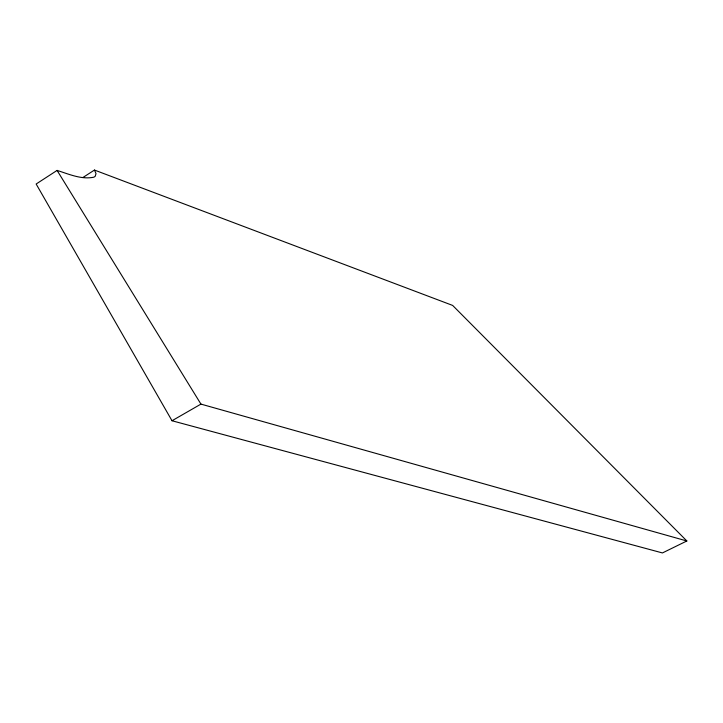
<?xml version="1.0" encoding="UTF-8"?>
<svg xmlns="http://www.w3.org/2000/svg" width="723" height="723" viewBox="0 0 723 723"><rect width="100%" height="100%" fill="white"/><g stroke="black" fill="none" stroke-linecap="round" stroke-linejoin="round"><path stroke-width="1.08" d="M94.469 170.059L96.014 173.647L95.21 176.249A5.224 3.019 0 0 1 93.656 177.234C81.22 179.747 68.766 174.062 57.09 170.411L36.15 184.013L172.011 420.75L662.44 552.941L686.85 540.976L452.643 305.422L94.469 170.059L82.838 177.551M172.011 420.75L200.94 404.103L686.85 540.976M57.09 170.411L200.94 404.103"/></g></svg>
